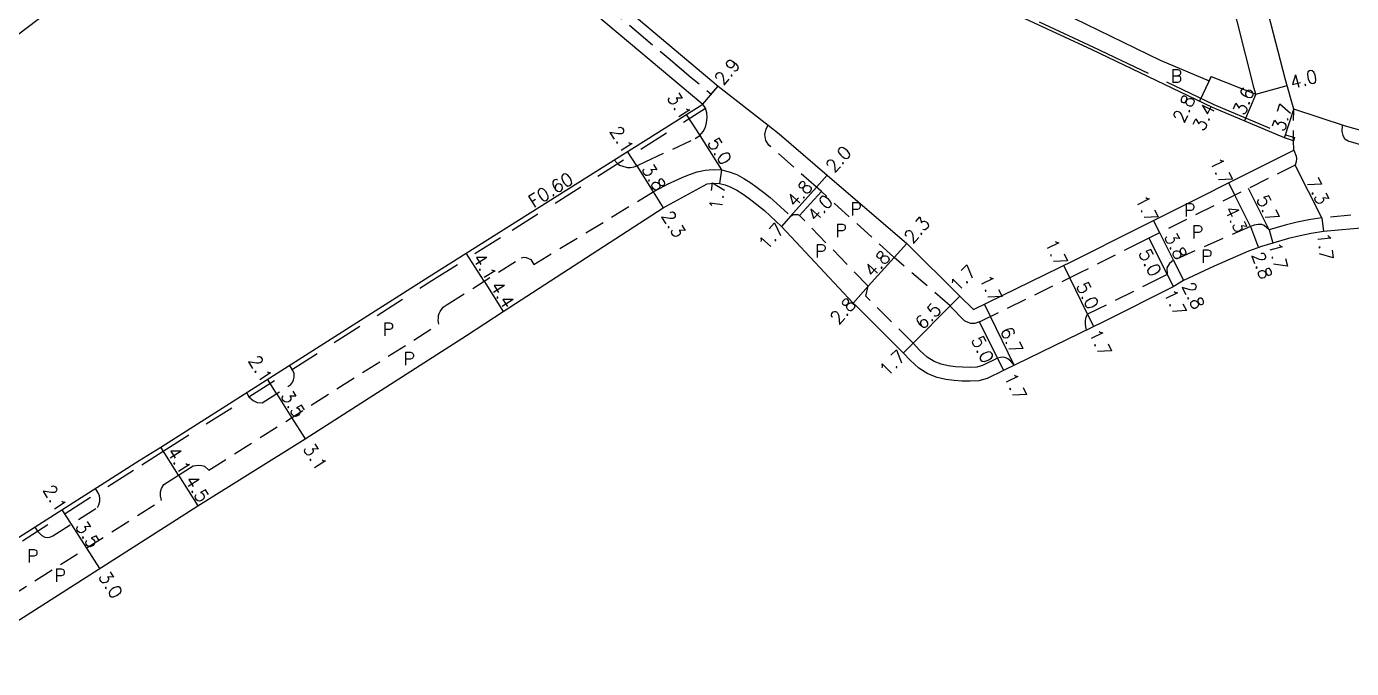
# Model space of a CAD drawing. Header units: metres. Extents: x -2400 to -1600, y -109800 to -109200.
# Drawn here: x -2152.9 to -1989.3, y -109678.4 to -109599.1 of the extents above; entities that cross this region are included whole.
import ezdxf

# ---------------------------------------------------------------- set-up
doc = ezdxf.new("R2010")
doc.units = ezdxf.units.M
doc.header["$LTSCALE"] = 2.5
for name, pattern in [('2213000', [1.5, 1, -0.5]), ('2232000', [2.5, 1.5, -1]), ('2233000', [4, 3, -1]), ('6301000', [1, 0.5, -0.5])]:
    doc.linetypes.add(name, pattern=pattern)
for name, color, linetype in [('2101000', 177, 'Continuous'), ('2213000', 6, '2213000'), ('2232000', 4, '2232000'), ('2233000', 62, '2233000'), ('5107000', 24, '2232000'), ('9201100', 215, 'Continuous'), ('9201500', 222, 'Continuous'), ('9202100', 82, 'Continuous'), ('9202200', 155, '6301000'), ('9203500', 155, 'Continuous')]:
    doc.layers.add(name, color=color, linetype=linetype)
doc.styles.add('Dm_Anotation', font='txt.shx', dxfattribs={"bigfont": 'pscdm.shx'})

msp = doc.modelspace()

# ---------------------------------------------------------------- linework, layer by layer
at = {"layer": '2101000'}
for points in [[(-2001.12, -109607.47), (-2001.32, -109606.77), (-2005.53, -109590.13), (-2005.74, -109588.67), (-2005.89, -109586.19), (-2006.02, -109580.82), (-2006.62, -109574.28), (-2005.96, -109569.07), (-2004.98, -109569.26), (-2004.28, -109564.11), (-2004.41, -109562.13), (-2004.81, -109562.15), (-2005.32, -109552.83), (-2004.92, -109552.8), (-2004.96, -109552.29), (-2005.73, -109541.81), (-2006.87, -109536.96), (-2007.63, -109531.38), (-2007.43, -109531.36), (-2008.03, -109523.23), (-2007.35, -109520.64), (-2008.03, -109512.06), (-2008.39, -109507.45), (-2008.9, -109499.62)], [(-2109.68, -109567.09), (-2112.19, -109568.92), (-2123.34, -109576.89), (-2142, -109591.01), (-2152.66, -109599.16), (-2167.78, -109610.55), (-2185.63, -109624.14), (-2205.13, -109638.96)], [(-2109.68, -109567.09), (-2097.41, -109581.45), (-2087.19, -109589.91), (-2067.53, -109606.49), (-2061.34, -109611.3), (-2059.98, -109612.36), (-2054.04, -109617.46), (-2044.22, -109625.93), (-2037.68, -109632.4), (-2036, -109634.06), (-2023.6, -109628.01), (-2015.9, -109624.15), (-1996.43, -109614.41), (-1996.48, -109613.23)], [(-2112.19, -109568.92), (-2112.05, -109569.09), (-2099.64, -109583.75), (-2089.03, -109592.22), (-2069.4, -109608.71)], [(-1997.6, -109612.86), (-2006.48, -109609.12), (-2021.35, -109602.02), (-2046.17, -109590.48), (-2050.28, -109588.64), (-2059.02, -109584.44), (-2077.82, -109575.53)], [(-1996.45, -109609.35), (-1997.47, -109605.7), (-2001.68, -109589.44), (-2002.01, -109587.95), (-2002.2, -109585.93), (-2002.73, -109580.62), (-2002.93, -109580.63)], [(-2044.97, -109587.95), (-2023.61, -109598.08), (-2012.94, -109603.27), (-2006.89, -109605.82), (-2006.63, -109605.28), (-2001.12, -109607.47)], [(-2174.83, -109675.54), (-2139, -109652.72), (-2136.34, -109651.04), (-2103.18, -109630), (-2093.26, -109623.75), (-2069.4, -109608.71)], [(-1935.14, -109608.78), (-1949.68, -109611.41), (-1959.71, -109613.25), (-1965.02, -109613.76), (-1972.57, -109614.37), (-1973.71, -109614.43), (-1974.65, -109614.42), (-1975.94, -109614.38), (-1977.3, -109614.3), (-1978.73, -109614.17), (-1980.14, -109613.96), (-1981.96, -109613.63), (-1983.71, -109613.21), (-1990.07, -109611.43), (-1996.45, -109609.35)], [(-1996.48, -109613.23), (-1997.6, -109612.86)], [(-2074.32, -109621.5), (-2068.85, -109618.54), (-2068.09, -109618.47), (-2067.33, -109618.52), (-2066.66, -109618.68), (-2065.93, -109618.96), (-2065.19, -109619.35), (-2064.44, -109619.82), (-2063.69, -109620.36), (-2062.94, -109620.94), (-2062.18, -109621.55), (-2061.81, -109621.85), (-2059.69, -109623.81)], [(-2170.26, -109682.71), (-2165.97, -109680.1), (-2134.39, -109659.98), (-2131.74, -109658.3), (-2118.51, -109650.02), (-2098.59, -109637.26), (-2094.07, -109634.3), (-2074.32, -109621.5)], [(-2059.69, -109623.81), (-2050.86, -109633.27), (-2050.48, -109633.62)], [(-1981.64, -109623.44), (-1992.79, -109624.45), (-1994.3, -109624.68), (-1995.65, -109624.96), (-1997.08, -109625.31), (-1999.03, -109625.86), (-2000.41, -109626.28), (-2002.02, -109626.88), (-2003.65, -109627.56), (-2006.26, -109628.72), (-2010.04, -109630.5), (-2011.32, -109631.25), (-2019.87, -109635.54), (-2032.29, -109641.6), (-2034.29, -109642.58), (-2035.32, -109642.86), (-2036.38, -109642.91), (-2037.42, -109642.9), (-2038.38, -109642.82), (-2039.42, -109642.69), (-2040.47, -109642.45), (-2041.61, -109642.02), (-2042.75, -109641.3), (-2043.81, -109640.32), (-2044.66, -109639.42), (-2050.48, -109633.62)]]:
    msp.add_lwpolyline(points, dxfattribs=at)
at = {"layer": '2213000'}
for points in [[(-2080.34, -109615.6), (-2079.98, -109615.99), (-2079.69, -109616.24), (-2079.28, -109616.38), (-2078.74, -109616.52), (-2078.34, -109616.54), (-2077.9, -109616.44), (-2077.57, -109616.34), (-2076.52, -109615.84), (-2070.34, -109612.96), (-2069.76, -109612.6), (-2069.38, -109612.11), (-2069.09, -109611.57), (-2068.97, -109611.03), (-2068.88, -109610.35), (-2068.91, -109609.78), (-2069.08, -109609.22), (-2069.4, -109608.71)], [(-1996.43, -109614.41), (-1996.14, -109615.14), (-1996.12, -109615.41), (-1996.13, -109615.83), (-1996.26, -109616.23), (-2015.14, -109625.67), (-2022.84, -109629.54), (-2035.23, -109635.58), (-2035.81, -109635.77), (-2036.3, -109635.78), (-2036.66, -109635.67), (-2037.08, -109635.48), (-2038.87, -109633.61), (-2045.76, -109627.64), (-2054.77, -109619.49), (-2055.37, -109618.96), (-2061.24, -109613.78), (-2061.61, -109613.22), (-2061.73, -109612.46), (-2061.57, -109611.78), (-2061.34, -109611.3)], [(-1943.74, -109612.06), (-1949.38, -109613.09), (-1957.52, -109614.58), (-1957.74, -109615.28), (-1958.68, -109616.11), (-1959.3, -109616.23), (-1963.94, -109616.67), (-1964.87, -109616.13), (-1965.44, -109615.5), (-1972.46, -109616.07), (-1973.67, -109616.13), (-1974.68, -109616.12), (-1976.01, -109616.08), (-1977.43, -109616), (-1979.47, -109615.78), (-1980.23, -109615.67), (-1982.31, -109615.29), (-1984.13, -109614.86), (-1989.73, -109613.29), (-1990.13, -109613.02), (-1990.35, -109612.6), (-1990.45, -109612.08), (-1990.41, -109611.31)], [(-2075.54, -109619.55), (-2074.66, -109619.08), (-2073.78, -109618.61), (-2072.88, -109618.17), (-2071.97, -109617.75), (-2071.04, -109617.38), (-2070.09, -109617.08), (-2069.11, -109616.86), (-2068.12, -109616.77), (-2067.09, -109616.83), (-2066.15, -109617.05), (-2065.22, -109617.41), (-2064.34, -109617.88), (-2063.49, -109618.41), (-2062.68, -109618.99), (-2061.88, -109619.6), (-2061.11, -109620.23), (-2060.7, -109620.56), (-2058.54, -109622.56)], [(-2090.28, -109628.49), (-2075.54, -109619.55)], [(-2058.54, -109622.56), (-2058.16, -109622.34), (-2057.71, -109622.33)], [(-2030.95, -109640.95), (-2031.37, -109640.44), (-2031.74, -109640.17), (-2031.98, -109640.04), (-2032.34, -109639.96), (-2032.65, -109639.97), (-2033.04, -109640.08), (-2034.89, -109640.98), (-2035.59, -109641.17), (-2036.41, -109641.21), (-2037.34, -109641.2), (-2038.21, -109641.13), (-2039.12, -109641.01), (-2039.98, -109640.82), (-2040.85, -109640.49), (-2041.71, -109639.95), (-2042.61, -109639.11), (-2043.44, -109638.23), (-2049.27, -109632.41), (-2048.98, -109631.2), (-2057.45, -109622.46), (-2057.71, -109622.33)], [(-1985.67, -109622.1), (-1992.99, -109622.76), (-1994.6, -109623), (-1996.03, -109623.3), (-1997.51, -109623.67), (-1999.49, -109624.22), (-2000.08, -109623.71), (-2000.4, -109623.58), (-2000.84, -109623.56), (-2001.35, -109623.64), (-2001.78, -109623.8), (-2011.29, -109627.99), (-2011.8, -109628.4), (-2012.11, -109628.91), (-2012.08, -109629.73), (-2012.9, -109630.14), (-2020.62, -109634.02), (-2021.91, -109634.65), (-2022.12, -109635.01), (-2022.21, -109635.41), (-2022.21, -109635.84), (-2022.16, -109636.22), (-2022.07, -109636.62)], [(-2164.52, -109675.62), (-2136.26, -109657.62), (-2136.35, -109657.07), (-2136.36, -109656.58), (-2136.26, -109656.17), (-2135.97, -109655.65), (-2134.15, -109654.5), (-2132.33, -109653.34), (-2131.68, -109653.28), (-2131.25, -109653.32), (-2130.93, -109653.4), (-2130.41, -109653.9), (-2101.99, -109635.87), (-2102.07, -109635.38), (-2102.06, -109635.12), (-2102.02, -109634.82), (-2101.95, -109634.57), (-2101.85, -109634.29), (-2101.46, -109633.76), (-2100.99, -109633.46), (-2091.85, -109627.7), (-2091.5, -109627.62), (-2091.21, -109627.65), (-2090.94, -109627.76), (-2090.66, -109627.89), (-2090.28, -109628.49)], [(-2125.76, -109644.32), (-2125.44, -109644.83), (-2124.93, -109645.31), (-2124.43, -109645.54), (-2123.8, -109645.57), (-2120.29, -109643.34), (-2120.03, -109643), (-2119.96, -109642.74), (-2119.87, -109642.4), (-2119.87, -109641.95), (-2120.1, -109641.44), (-2120.43, -109640.94)], [(-2151.86, -109660.92), (-2151.54, -109661.42), (-2151.02, -109661.95), (-2150.66, -109662.16), (-2150.26, -109662.19), (-2150.01, -109662.15), (-2149.64, -109661.99), (-2144.16, -109658.5), (-2143.96, -109658.18), (-2143.87, -109657.74), (-2143.85, -109657.36), (-2143.91, -109657.05), (-2144.01, -109656.79), (-2144.41, -109656.17)]]:
    msp.add_lwpolyline(points, dxfattribs=at)
at = {"layer": '2232000'}
msp.add_lwpolyline([(-2174.51, -109676.05), (-2138.68, -109653.23), (-2136.02, -109651.54), (-2102.86, -109630.5), (-2092.94, -109624.25), (-2069.08, -109609.22), (-2069.4, -109608.71)], dxfattribs=at)
at = {"layer": '2233000'}
msp.add_lwpolyline([(-2089.91, -109569.84), (-2089.75, -109569.48), (-2088.81, -109569.91), (-2077.64, -109575.17), (-2058.85, -109584.08), (-2050.11, -109588.28), (-2046.01, -109590.12), (-2021.18, -109601.66), (-2006.31, -109608.76), (-1997.46, -109612.49), (-1996.35, -109612.85), (-1996.48, -109613.23)], dxfattribs=at)
at = {"layer": '5107000'}
msp.add_lwpolyline([(-2109.68, -109567.09), (-2110.82, -109568.06), (-2098.46, -109582.53), (-2098.32, -109582.39), (-2088.03, -109590.91), (-2068.37, -109607.49), (-2067.53, -109606.49)], dxfattribs=at)
at = {"layer": '9201100'}
for points in [[(-2006.63, -109605.28), (-2008.1, -109608.35)], [(-2069.4, -109608.71), (-2067.53, -109606.49)], [(-2006.89, -109605.82), (-2008.1, -109608.35)], [(-2001.12, -109607.47), (-1997.27, -109606.4)], [(-2001.12, -109607.47), (-2002.52, -109610.79)], [(-2071.45, -109610), (-2069.76, -109612.6)], [(-1997.6, -109612.86), (-1996.45, -109609.35)], [(-2077.57, -109616.34), (-2078.69, -109614.56)], [(-2077.57, -109616.34), (-2075.54, -109619.55)], [(-1992.99, -109622.76), (-1996.26, -109616.23)], [(-2055.37, -109618.96), (-2054.04, -109617.46)], [(-2075.54, -109619.55), (-2074.32, -109621.5)], [(-2058.56, -109622.54), (-2055.37, -109618.96)], [(-2057.45, -109622.46), (-2054.77, -109619.49)], [(-2003.71, -109619.95), (-2004.47, -109618.43)], [(-2001.78, -109623.8), (-2003.71, -109619.95)], [(-1999.49, -109624.22), (-2002.04, -109619.12)], [(-2058.56, -109622.54), (-2059.69, -109623.81)], [(-2012.99, -109624.6), (-2013.75, -109623.07)], [(-1992.99, -109622.76), (-1992.79, -109624.45)], [(-2011.29, -109627.99), (-2012.99, -109624.6)], [(-2001.78, -109623.8), (-2000.81, -109626.43)], [(-1999.49, -109624.22), (-1999.03, -109625.86)], [(-2045.76, -109627.64), (-2044.22, -109625.93)], [(-2012.08, -109629.73), (-2014.31, -109625.26)], [(-2096.42, -109630.58), (-2098.61, -109627.11)], [(-2048.98, -109631.2), (-2045.76, -109627.64)], [(-2011.29, -109627.99), (-2010.04, -109630.5)], [(-2024.11, -109630.16), (-2024.85, -109628.63)], [(-2012.08, -109629.73), (-2011.31, -109631.25)], [(-2096.42, -109630.58), (-2094.07, -109634.3)], [(-2050.86, -109633.27), (-2048.98, -109631.2)], [(-2021.91, -109634.65), (-2024.11, -109630.16)], [(-2038.87, -109633.61), (-2037.68, -109632.4)], [(-2043.44, -109638.23), (-2038.87, -109633.61)], [(-2033.89, -109634.93), (-2034.64, -109633.4)], [(-2021.91, -109634.65), (-2021.17, -109636.18)], [(-2033.04, -109640.08), (-2035.23, -109635.58)], [(-2030.95, -109640.95), (-2033.89, -109634.93)], [(-2043.44, -109638.23), (-2044.64, -109639.43)], [(-2033.04, -109640.08), (-2032.29, -109641.6)], [(-2122.04, -109644.45), (-2123.17, -109642.68)], [(-2122.04, -109644.45), (-2120.17, -109647.41)], [(-2120.17, -109647.41), (-2118.51, -109650.02)], [(-2134.15, -109654.5), (-2136.34, -109651.04)], [(-2134.15, -109654.5), (-2131.74, -109658.3)], [(-2148.53, -109658.79), (-2147.4, -109660.56)], [(-2147.4, -109660.56), (-2145.52, -109663.52)], [(-2145.52, -109663.52), (-2143.91, -109666.05)]]:
    msp.add_lwpolyline(points, dxfattribs=at)
at = {"layer": '9201100', "flags": 128}
for points in [[(-2069.76, -109612.6), (-2067.09, -109616.83)], [(-2067.09, -109616.83), (-2067.33, -109618.52)]]:
    msp.add_lwpolyline(points, dxfattribs=at)
at = {"layer": '9202200'}
for points in [[(-2109.68, -109567.09), (-2110.82, -109568.06), (-2098.46, -109582.53), (-2098.32, -109582.39), (-2088.03, -109590.91), (-2068.37, -109607.49), (-2067.53, -109606.49)], [(-1996.48, -109613.23), (-1996.45, -109609.35)]]:
    msp.add_lwpolyline(points, dxfattribs=at)

# ---------------------------------------------------------------- texts
at = {"layer": '9201500', "style": 'Dm_Anotation'}
for s, rotation, p in [('2.9', 49.8534, (-2066.9, -109606.54)), ('4.0', 15.591, (-1996.66, -109606.87)), ('3.6', 67.1644, (-2002.55, -109610.21)), ('3.1', 302.9681, (-2073.88, -109607.92)), ('2.8', 64.4634, (-2010.02, -109611.15)), ('3.4', 64.4634, (-2007.58, -109612.2)), ('3.7', 71.9257, (-1997.65, -109612.23)), ('2.1', 302.2123, (-2080.98, -109612.05)), ('5.0', 302.3058, (-2068.91, -109613.48)), ('2.0', 48.3245, (-2053.19, -109617.32)), ('3.8', 302.2123, (-2077.03, -109616.73)), ('1.7', 296.5663, (-2006.89, -109615.79)), ('4.8', 48.3245, (-2058.02, -109621.56)), ('7.3', 296.5663, (-1994.97, -109618.25)), ('1.7', 81.6668, (-2067.08, -109621.86)), ('5.7', 296.5663, (-2001.11, -109620.42)), ('4.0', 47.8852, (-2055.48, -109623.35)), ('1.7', 296.5663, (-2016.06, -109620.45)), ('4.3', 296.5663, (-2005.06, -109621.72)), ('2.3', 302.2123, (-2074.61, -109622.49)), ('2.3', 47.8852, (-2043.52, -109626.05)), ('1.7', 48.3245, (-2061.52, -109626.84)), ('3.8', 296.5663, (-2012.49, -109625.03)), ('1.7', 276.9295, (-1993.56, -109624.69)), ('1.7', 296.0067, (-2027.23, -109625.87)), ('1.7', 285.5549, (-1999.62, -109626.02)), ('4.1', 302.2123, (-2097.91, -109627.75)), ('4.8', 47.8852, (-2048.43, -109630.22)), ('5.0', 296.5663, (-2015.66, -109627.08)), ('2.8', 290.3863, (-2001.71, -109627.3)), ('1.7', 45.3114, (-2037.95, -109631.97)), ('4.4', 302.2123, (-2095.74, -109631.19)), ('1.7', 296.0067, (-2035.31, -109630.25)), ('5.0', 296.0067, (-2023.36, -109631.12)), ('2.8', 296.5663, (-2010.31, -109631.18)), ('2.8', 47.8852, (-2052.66, -109636.05)), ('1.7', 296.6486, (-2012.57, -109632.04)), ('6.5', 45.3114, (-2042.23, -109636.65)), ('5.0', 296.0067, (-2036.32, -109637.78)), ('6.7', 296.0067, (-2032.75, -109636.69)), ('1.7', 296.0067, (-2021.8, -109636.97)), ('1.7', 45.0675, (-2046.65, -109642.45)), ('2.1', 302.3958, (-2125.62, -109640.35)), ('1.7', 296.0067, (-2032.28, -109642.37)), ('3.5', 302.3958, (-2121.58, -109644.71)), ('3.1', 302.3958, (-2118.84, -109651.22)), ('4.1', 302.3958, (-2135.65, -109651.67)), ('2.1', 302.4937, (-2150.98, -109656.33)), ('4.5', 302.3958, (-2133.43, -109655.17)), ('3.5', 302.4937, (-2146.94, -109660.82)), ('3.0', 302.4937, (-2144.11, -109667.02))]:
    msp.add_text(s, height=1.6, rotation=rotation, dxfattribs=at).set_placement(p)
at = {"layer": '9202100', "style": 'Dm_Anotation'}
for s, p in [('B', (-2011.65, -109606.04)), ('P', (-2051.21, -109622.46)), ('P', (-2010.01, -109622.59)), ('P', (-2053.05, -109625.12)), ('P', (-2009.04, -109625.31)), ('P', (-2055.55, -109627.65)), ('P', (-2007.9, -109628.3)), ('P', (-2108.95, -109637.3)), ('P', (-2106.38, -109640.94)), ('P', (-2152.86, -109665.28)), ('P', (-2149.48, -109667.69))]:
    msp.add_text(s, height=1.6, dxfattribs=at).set_placement(p)
at = {"layer": '9203500', "style": 'Dm_Anotation'}
msp.add_text('F0.60', height=1.6, rotation=32.2123, dxfattribs=at).set_placement((-2090.31, -109621.59))

doc.saveas('drawing.dxf')
